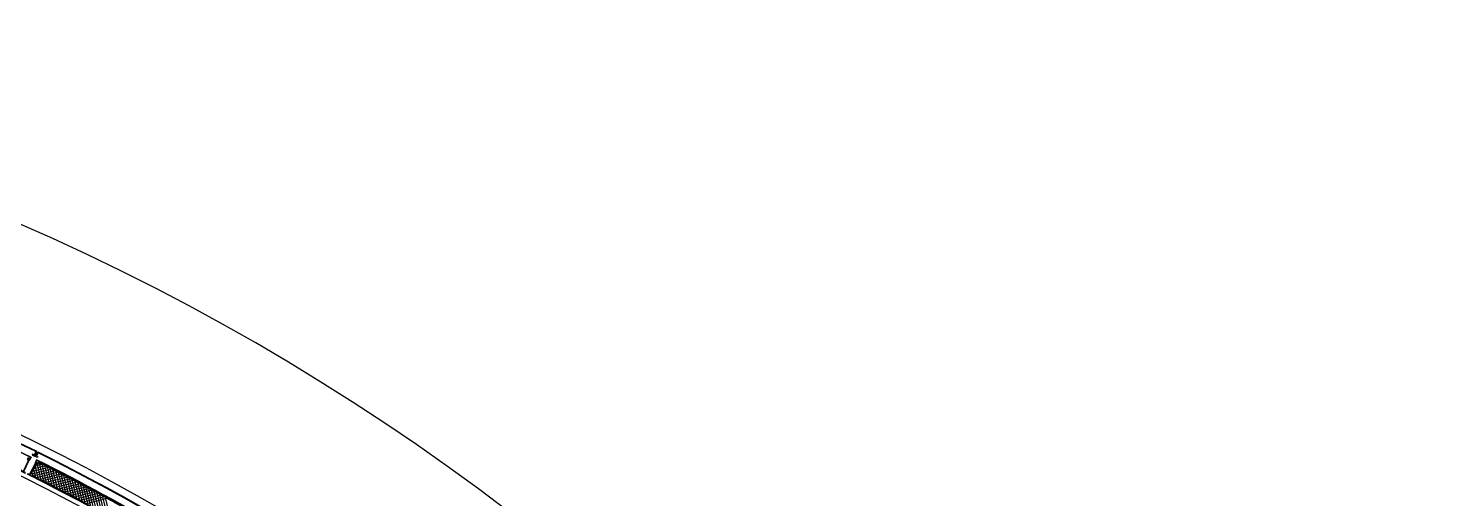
# Model space of a CAD drawing. Extents: x -1850 to 1494, y 4831 to 7402.
# Drawn here: x 1042.3 to 1494.4, y 7250.7 to 7402.4 of the extents above; entities that cross this region are included whole.
import ezdxf

# ---------------------------------------------------------------- set-up
doc = ezdxf.new("R2010")
doc.units = 0
doc.header["$LTSCALE"] = 48
doc.header["$MEASUREMENT"] = 0
doc.layers.add('EXWALL', color=8, linetype='CONTINUOUS')
doc.layers.add('ROOF', color=8, linetype='CONTINUOUS')

msp = doc.modelspace()

# ---------------------------------------------------------------- linework, layer by layer
at = {"layer": 'EXWALL'}
for p, q in [((1042.32, 7263.51), (1042.37, 7263.63)), ((1042.82, 7263.4), (1043.15, 7264.07)), ((1043.32, 7264.12), (1042.88, 7263.23)), ((1043.76, 7265.05), (1043.65, 7264.82)), ((1044.75, 7265.92), (1044.2, 7264.82)), ((1044.31, 7264.48), (1045.09, 7266.04)), ((1044.97, 7263.31), (1044.52, 7262.41)), ((1044.65, 7264.31), (1045.42, 7265.87)), ((1044.69, 7262.47), (1045.02, 7263.14)), ((1045.54, 7265.54), (1044.99, 7264.43)), ((1045.09, 7262.14), (1045.14, 7262.25)), ((1045.44, 7264.21), (1045.33, 7263.99)), ((1045.82, 7262.35), (1045.53, 7262.28)), ((1047.39, 7256.32), (1045.91, 7262.31)), ((1048.27, 7255.88), (1046.78, 7261.89)), ((1050.01, 7260.29), (1043.27, 7258.63)), ((1043.87, 7258.05), (1043.57, 7259.26)), ((1048.97, 7260.81), (1043.69, 7259.51)), ((1051.03, 7259.77), (1043.93, 7258.02)), ((1044.75, 7257.62), (1044.08, 7260.33)), ((1047.93, 7261.33), (1044.1, 7260.38)), ((1046.88, 7261.84), (1044.52, 7261.26)), ((1045.62, 7257.19), (1044.59, 7261.39)), ((1052.05, 7259.25), (1044.98, 7257.51)), ((1046.5, 7256.76), (1045.27, 7261.78)), ((1053.07, 7258.73), (1046.03, 7256.99)), ((1054.08, 7258.21), (1047.07, 7256.48)), ((1049.15, 7255.43), (1047.66, 7261.46)), ((1055.08, 7257.68), (1048.1, 7255.96)), ((1050.04, 7254.98), (1048.54, 7261.03)), ((1050.92, 7254.52), (1049.42, 7260.59)), ((1051.81, 7254.06), (1050.3, 7260.14)), ((1052.69, 7253.6), (1051.19, 7259.7)), ((1053.58, 7253.13), (1052.07, 7259.24)), ((1054.47, 7252.66), (1052.96, 7258.79)), ((1055.36, 7252.19), (1053.84, 7258.33)), ((1056.25, 7251.72), (1054.73, 7257.87)), ((1057.14, 7251.24), (1055.62, 7257.4)), ((1056.08, 7257.16), (1049.12, 7255.44)), ((1057.07, 7256.63), (1050.14, 7254.92)), ((1058.07, 7256.1), (1051.16, 7254.4)), ((1059.05, 7255.57), (1052.16, 7253.87)), ((1060.04, 7255.05), (1053.17, 7253.35)), ((1061.02, 7254.52), (1054.16, 7252.82)), ((1062, 7253.98), (1055.16, 7252.3)), ((1062.98, 7253.45), (1056.15, 7251.77)), ((1058.03, 7250.76), (1056.5, 7256.93)), ((1063.95, 7252.92), (1057.14, 7251.24)), ((1058.92, 7250.28), (1057.39, 7256.46)), ((1059.81, 7249.79), (1058.28, 7255.99)), ((1060.7, 7249.31), (1059.17, 7255.51)), ((1061.6, 7248.82), (1060.06, 7255.03)), ((1062.49, 7248.33), (1060.95, 7254.55)), ((1063.38, 7247.84), (1061.85, 7254.07)), ((1064.28, 7247.35), (1062.74, 7253.58)), ((1065.17, 7246.85), (1063.63, 7253.1)), ((1064.92, 7252.39), (1058.12, 7250.71)), ((1065.89, 7251.86), (1059.1, 7250.18)), ((1066.86, 7251.32), (1060.08, 7249.65)), ((1067.82, 7250.79), (1061.06, 7249.12)), ((1066.07, 7246.36), (1064.53, 7252.61)), ((1066.96, 7245.86), (1065.42, 7252.12)), ((1067.86, 7245.36), (1066.31, 7251.62)), ((1068.76, 7244.86), (1067.21, 7251.13))]:
    msp.add_line(p, q, dxfattribs=at)
at = {"layer": 'EXWALL', "flags": 128}
for points in [[(1040.75, 7259.54, 0.000404), (1039.75, 7260.03), (1039.65, 7259.8, -0.000684), (1041.33, 7258.97), (1041.44, 7259.2, 0.000228), (1040.88, 7259.48), (1042.64, 7263.21, 0.000198), (1042.16, 7263.46), (1042.32, 7263.79, -0.000134), (1042.65, 7263.63), (1042.7, 7263.74, 0.00018), (1042.26, 7263.96), (1041.99, 7263.4, -0.000192), (1042.46, 7263.16), (1040.75, 7259.54)], [(1042.74, 7258.55), (1044.65, 7262.21, -0.000198), (1045.14, 7261.98), (1045.31, 7262.31, 0.000134), (1044.98, 7262.47), (1045.04, 7262.58, -0.00018), (1045.48, 7262.36), (1045.19, 7261.81, 0.000192), (1044.72, 7262.04)], [(1043.86, 7257.99), (1043.75, 7257.77, 0.000684), (1042.07, 7258.61), (1042.18, 7258.83, -0.000228)], [(1042.18, 7258.83, -0.000228), (1042.74, 7258.55)]]:
    msp.add_lwpolyline(points, format="xyb", dxfattribs=at)
msp.add_lwpolyline([(1044.72, 7262.04), (1042.87, 7258.49), (1043.86, 7257.99)], dxfattribs=at)
at = {"layer": 'EXWALL', "extrusion": (0, 0, -1)}
for centre, radius, start, end in [((-736.81, 6644.82), 695.99, 99.83917, 149.54575), ((-736.81, 6644.82), 693.5, 99.83917, 116.3925), ((-736.81, 6644.82), 691, 112.27988, 116.33203), ((-726.24, 6650.17), 690.12, 117.26373, 117.30525), ((-725.55, 6650.55), 691.75, 117.37658, 117.43871), ((-747.47, 6639.62), 690, 115.49956, 115.55147), ((-748.19, 6639.31), 692, 115.39774, 115.43914), ((-736.81, 6644.82), 690.87, 116.49474, 120.51754), ((-736.81, 6644.82), 693.5, 116.42353, 132.96136)]:
    msp.add_arc(centre, radius, start, end, dxfattribs=at)
at = {"layer": 'EXWALL'}
for centre, radius, start, end in [((736.81, 6644.82), 693.25, 63.62816, 80.14017), ((737.07, 6645.24), 683.56, 37.83525, 80.09961), ((736.81, 6644.82), 690.87, 63.67833, 67.70975), ((736.83, 6644.83), 674, 58.16847, 68.89816), ((726.24, 6650.17), 690, 62.68419, 62.7361), ((725.55, 6650.55), 692, 62.58237, 62.62377), ((748.19, 6639.31), 691.75, 64.56121, 64.62334), ((747.47, 6639.62), 690.12, 64.44836, 64.48988), ((736.81, 6644.82), 691, 59.47208, 63.51563), ((736.81, 6644.82), 693.25, 47.0593, 63.55581), ((736.81, 6644.82), 685.5, 47.05745, 63.55751)]:
    msp.add_arc(centre, radius, start, end, dxfattribs=at)
msp.add_rational_spline([(1084.8, 7235.73), (1056.62, 7252.01), (1043.15, 7258.39), (1043.7, 7259.54), (1044.25, 7260.69), (1044.28, 7260.74), (1044.3, 7260.8), (1044.54, 7261.3), (1044.78, 7261.8), (1044.97, 7261.7), (1045.17, 7261.6), (1045.39, 7262.02), (1045.62, 7262.45), (1059.01, 7256.08), (1087.13, 7239.83), (1086.92, 7239.45), (1086.7, 7239.06), (1086.05, 7239.43), (1085.39, 7239.8), (1085.25, 7239.55), (1085.1, 7239.29), (1085.75, 7238.92), (1086.39, 7238.56), (1085.6, 7237.14), (1084.8, 7235.73)], [1, 0.999392372479, 1, 1, 1, 1, 1, 1, 1, 1, 1, 1, 1, 0.999404101255, 1, 1, 1, 1, 1, 1, 1, 1, 1, 1, 1], degree=2, knots=[0, 0, 0, 0.25, 0.25, 0.3, 0.3, 0.35, 0.35, 0.4, 0.4, 0.45, 0.45, 0.5, 0.5, 0.75, 0.75, 0.8, 0.8, 0.85, 0.85, 0.9, 0.9, 0.95, 0.95, 1, 1, 1], dxfattribs=at)
at = {"layer": 'ROOF'}
msp.add_arc((736.83, 6644.83), 757.62, 329.99967, 89.99981, dxfattribs=at)

doc.saveas('drawing.dxf')
